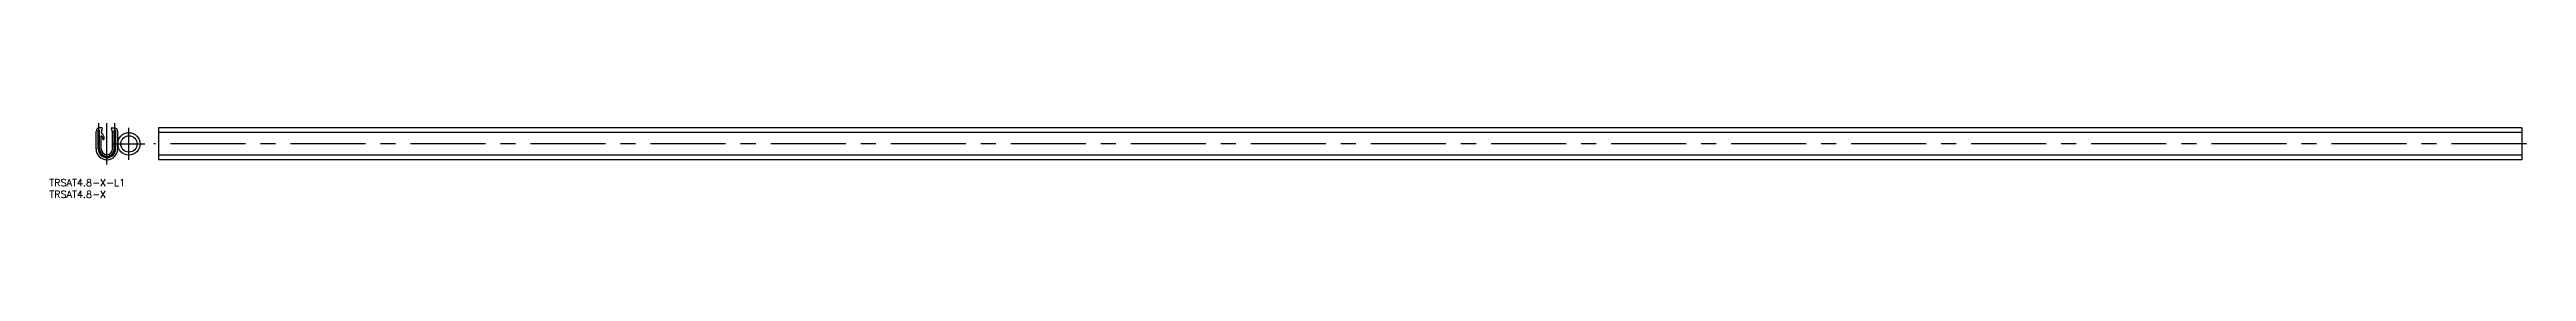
# Model space of a CAD drawing. Extents: x -24 to 1024, y -21 to 11.
import ezdxf

# ---------------------------------------------------------------- set-up
doc = ezdxf.new("R2010")
doc.units = 0
doc.linetypes.add('CENTER', pattern=[50.8, 31.75, -6.35, 6.35, -6.35])
doc.layers.get('0').update_dxf_attribs({"linetype": 'CONTINUOUS'})
doc.layers.add('CENTER', color=1, linetype='CENTER')
doc.styles.get("Standard").update_dxf_attribs({"font": 'txt.shx', "height": 3, "bigfont": 'bigfont.shx'})

# ---------------------------------------------------------------- blocks, each defined once
blk = doc.blocks.new('*U7')
at = {"color": 7, "linetype": 'CONTINUOUS'}
blk.add_text('TRSAT4.8-X-L1', height=3, dxfattribs=at).set_placement((-24.4, -15.8))
blk = doc.blocks.new('*U8')
at = {"color": 7, "linetype": 'CONTINUOUS'}
blk.add_text('TRSAT4.8-X', height=3, dxfattribs=at).set_placement((-24.4, -20.8))

msp = doc.modelspace()

# ---------------------------------------------------------------- linework, layer by layer
at = {"color": 7, "linetype": 'CONTINUOUS'}
for p, q in [((-4.6, 0), (-4.6, 7.4)), ((-3.7, 0), (-3.7, 7.9)), ((-3.1, 7.9), (-3.7, 7.9)), ((-2.1, 8.9), (-3.1, 8.9)), ((-3.1, 0), (-3.1, 7.9)), ((-2.4, 0), (-2.4, 5.5)), ((2.1, 8.9), (3.1, 8.9)), ((2.4, 0), (2.4, 6.9)), ((2.4, 0), (2.4, 5.5)), ((3.1, 7.9), (3.7, 7.9)), ((3.1, 0), (3.1, 7.9)), ((3.7, 0), (3.7, 7.9)), ((4.6, 0), (4.6, 7.4)), ((4.6, 3.7), (4.6, 0.6)), ((1021.8, 8.9), (21.8, 8.9)), ((21.8, 8.9), (21.8, -4.6)), ((1021.8, 6.9), (21.8, 6.9)), ((1021.8, 8.9), (1021.8, -4.6)), ((1021.8, -2.6), (21.8, -2.6)), ((1021.8, -4.6), (21.8, -4.6))]:
    msp.add_line(p, q, dxfattribs=at)
for radius in [4.75, 3.45]:
    msp.add_circle((9.3, 2.1), radius, dxfattribs=at)
for centre, radius, start, end in [((-3.1, 7.4), 1.5, 90, 180), ((0, 0), 4.6, 180, 0), ((0, 0), 3.7, 180, 0), ((0, 0), 3.7, 180, 0), ((0, 0), 3.1, 180, 0), ((6, 5.3), 8.58, 158.1048, 169.5705), ((-1.9, 6.9), 0.5, 180, 220.7151), ((-2.4, 5.5), 0.05, 35.6652, 180), ((0, 0), 2.4, 180, 0), ((-3.8, 4.4), 2.65, 355.686, 54.2961), ((-3.4, 4.2), 1.64, 359.8526, 48.6873), ((-2.2, 8.7), 0.25, 335.2971, 85.468), ((-1.5, 4.2), 0.285, 179.8526, 355.686), ((2.1, 8.7), 0.25, 94.532, 204.7029), ((-6, 5.3), 8.58, 10.4295, 21.8952), ((3.1, 7.4), 1.5, 0, 90)]:
    msp.add_arc(centre, radius, start, end, dxfattribs=at)
at = {"layer": 'CENTER', "color": 1, "linetype": 'CENTER'}
for p, q in [((-3.4, 0), (-3.4, 10.9)), ((0, -6.6), (0, 10.9)), ((3.4, 0), (3.4, 10.9)), ((2.6, 2.1), (16.1, 2.1)), ((9.3, -4.6), (9.3, 8.9)), ((1023.8, 2.1), (19.8, 2.1))]:
    msp.add_line(p, q, dxfattribs=at)
msp.add_arc((0, 0), 3.4, 180, 0, dxfattribs=at)

# ---------------------------------------------------------------- block references
at = {"color": 7, "linetype": 'CONTINUOUS'}
for name in ['*U7', '*U8']:
    msp.add_blockref(name, (0, 0), dxfattribs=at)

doc.saveas('drawing.dxf')
